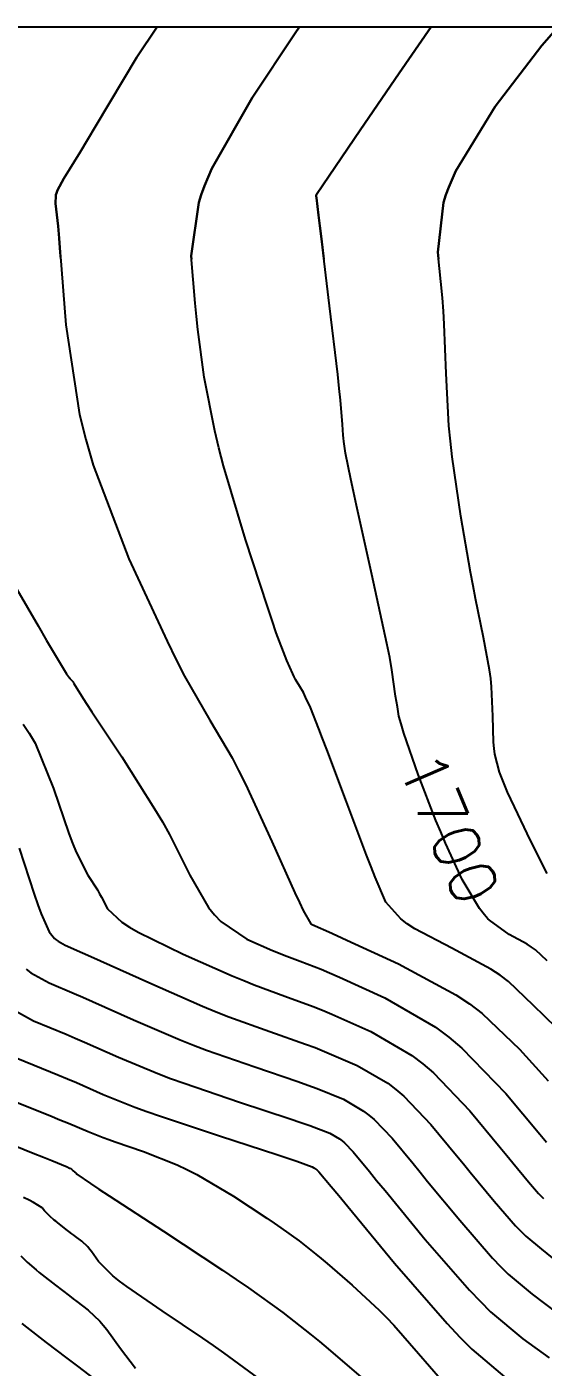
# Model space of a CAD drawing. Header units: metres. Extents: x 837117 to 838477, y 1189012 to 1191015.
# Drawn here: x 837956.1 to 837998.7, y 1190903.3 to 1191013.9 of the extents above; entities that cross this region are included whole.
import ezdxf

# ---------------------------------------------------------------- set-up
doc = ezdxf.new("R2010")
doc.units = ezdxf.units.M
doc.header["$LTSCALE"] = 0.3
doc.layers.add('COORD', color=7, linetype='Continuous', lineweight=20)
for name, color, linetype in [('COTAS 10', 1, 'Continuous'), ('COTAS INT', 252, 'Continuous'), ('MARCO IMP', 130, 'Continuous')]:
    doc.layers.add(name, color=color, linetype=linetype)
doc.styles.get("Standard").update_dxf_attribs({"font": 'simplex.shx'})

msp = doc.modelspace()

# ---------------------------------------------------------------- linework, layer by layer
at = {"layer": 'COORD'}
msp.add_lwpolyline([(837476.514, 1189013.872), (838476.514, 1189013.872), (838476.514, 1191013.872), (837476.514, 1191013.872)], close=True, dxfattribs=at)
at = {"layer": 'COTAS 10'}
for points, elevation in [([(837999.012, 1190936.829), (837998.061, 1190937.734), (837997.735, 1190937.973), (837997.381, 1190938.207), (837995.877, 1190939.012), (837994.26, 1190940.176), (837994.136, 1190940.311), (837993.836, 1190940.636), (837993.421, 1190941.156), (837992.005, 1190943.533), (837990.628, 1190946.543), (837990.237, 1190947.463), (837989.842, 1190948.421), (837988.38, 1190952.191), (837987.186, 1190955.625), (837986.96, 1190956.371), (837986.779, 1190957.027), (837986.652, 1190957.774), (837986.5, 1190958.658), (837986.211, 1190960.838), (837986.024, 1190961.84), (837985.79, 1190963.015), (837984.558, 1190968.701), (837983.289, 1190974.381), (837983.032, 1190975.552), (837982.816, 1190976.549), (837982.376, 1190978.701), (837982.234, 1190979.681), (837982.205, 1190979.94), (837982.181, 1190980.192), (837982.135, 1190981.057), (837981.96, 1190983.064), (837981.855, 1190984.037), (837981.726, 1190985.19), (837981.057, 1190990.861), (837980.387, 1190996.396), (837980.258, 1190997.464), (837980.153, 1190998.33), (837979.975, 1190999.779), (837979.959, 1190999.891), (837979.956, 1190999.914), (837979.953, 1190999.933), (837979.948, 1190999.975), (837979.952, 1190999.997), (837979.953, 1191000), (837979.954, 1191000.004), (837979.957, 1191000.011), (837979.973, 1191000.04), (837981.032, 1191001.592), (837983.591, 1191005.344), (837986.793, 1191010.04), (837989.44, 1191013.872), (837986.793, 1191010.04), (837983.591, 1191005.344), (837981.032, 1191001.592), (837979.973, 1191000.04), (837979.957, 1191000.011), (837979.954, 1191000.004), (837979.953, 1191000), (837979.952, 1190999.997), (837979.948, 1190999.975), (837979.953, 1190999.933), (837979.956, 1190999.914), (837979.959, 1190999.891), (837979.975, 1190999.779), (837980.153, 1190998.33), (837980.258, 1190997.464), (837980.387, 1190996.396), (837980.593, 1190994.695)], 1700), ([(837955.432, 1190946.14), (837956.675, 1190942.324), (837956.977, 1190941.455), (837957.243, 1190940.723), (837957.902, 1190939.22), (837958.361, 1190938.681), (837958.501, 1190938.557), (837958.647, 1190938.445), (837959.22, 1190938.128), (837960.651, 1190937.505), (837961.337, 1190937.199), (837962.148, 1190936.834), (837966.126, 1190935.035), (837970.579, 1190933.09), (837971.69, 1190932.635), (837972.747, 1190932.215), (837976.126, 1190930.998), (837979.078, 1190929.972), (837979.866, 1190929.673), (837980.641, 1190929.368), (837983.337, 1190928.209), (837985.862, 1190926.731), (837986.529, 1190926.224), (837987.183, 1190925.674), (837989.43, 1190923.337), (837991.543, 1190920.778), (837992.112, 1190920.088), (837992.673, 1190919.407), (837994.643, 1190917.015), (837996.413, 1190914.983), (837996.849, 1190914.529), (837997.26, 1190914.122), (837998.55, 1190913.042), (838000, 1190911.868)], 1690), ([(837952.245, 1190922.723), (837956.58, 1190920.984), (837957.43, 1190920.642), (837958.128, 1190920.361), (837959.384, 1190919.847), (837959.601, 1190919.746), (837959.644, 1190919.725), (837959.679, 1190919.706), (837959.745, 1190919.664), (837959.765, 1190919.64), (837959.772, 1190919.633), (837959.778, 1190919.626), (837959.806, 1190919.599), (837959.842, 1190919.568), (837959.854, 1190919.558), (837959.867, 1190919.548), (837959.922, 1190919.505), (837959.98, 1190919.461), (837959.995, 1190919.45), (837960.009, 1190919.439), (837960.057, 1190919.402), (837960.104, 1190919.357), (837960.118, 1190919.341), (837960.133, 1190919.323), (837960.189, 1190919.244), (837961.321, 1190918.469), (837962.014, 1190918.011), (837962.871, 1190917.448), (837967.337, 1190914.539), (837972.219, 1190911.32), (837973.34, 1190910.563), (837974.359, 1190909.864), (837977.204, 1190907.821), (837979.527, 1190905.992), (837980.218, 1190905.428), (837980.929, 1190904.84), (837983.668, 1190902.504)], 1680)]:
    msp.add_lwpolyline(points, dxfattribs=dict(at, elevation=elevation))
at = {"layer": 'COTAS INT'}
for points, elevation in [([(837958.874, 1190994.695), (837958.83, 1190995.261), (837958.73, 1190996.447), (837958.642, 1190997.43), (837958.43, 1190999.298), (837958.458, 1190999.948), (837958.473, 1191000), (837958.522, 1191000.164), (837958.611, 1191000.395), (837959.132, 1191001.359), (837960.468, 1191003.539), (837961.069, 1191004.538), (837961.772, 1191005.708), (837965.146, 1191011.359), (837966.812, 1191013.872), (837965.146, 1191011.359), (837961.772, 1191005.708), (837961.069, 1191004.538), (837960.468, 1191003.539), (837959.132, 1191001.359), (837958.611, 1191000.395), (837958.522, 1191000.164), (837958.473, 1191000), (837958.458, 1190999.948), (837958.43, 1190999.298), (837958.642, 1190997.43), (837958.73, 1190996.447), (837958.83, 1190995.261), (837959.298, 1190989.298), (837960.427, 1190981.908), (837960.944, 1190979.824), (837961.55, 1190977.724), (837964.478, 1190970), (837967.637, 1190963.194), (837968.388, 1190961.671), (837969.086, 1190960.306), (837971.163, 1190956.685), (837973.003, 1190953.572), (837973.552, 1190952.528), (837974.118, 1190951.404), (837976.304, 1190946.685), (837978.193, 1190942.456), (837978.57, 1190941.642), (837978.886, 1190940.981), (837979.5, 1190939.881), (837979.683, 1190939.8), (837979.726, 1190939.782), (837979.766, 1190939.766), (837979.881, 1190939.724), (837980.99, 1190939.224), (837981.656, 1190938.92), (837982.478, 1190938.543), (837986.742, 1190936.585), (837991.488, 1190934.028), (837992.614, 1190933.274), (837993.657, 1190932.5), (837996.742, 1190929.54), (837999.092, 1190926.925)], 1696), ([(837999.779, 1190931.317), (837997.877, 1190933.185), (837995.833, 1190935.129), (837995.131, 1190935.643), (837994.371, 1190936.146), (837991.139, 1190937.877), (837988.106, 1190939.472), (837987.472, 1190939.889), (837986.927, 1190940.296), (837985.703, 1190941.678), (837984.813, 1190943.745), (837984.478, 1190944.584), (837984.106, 1190945.537), (837982.442, 1190949.943), (837980.823, 1190954.276), (837980.478, 1190955.185), (837980.179, 1190955.966), (837979.471, 1190957.736), (837979.083, 1190958.576), (837978.986, 1190958.772), (837978.892, 1190958.953), (837978.589, 1190959.471), (837978.257, 1190960.049), (837978.146, 1190960.267), (837978.026, 1190960.51), (837977.522, 1190961.597), (837976.659, 1190963.891), (837976.313, 1190964.895), (837975.921, 1190966.059), (837974.118, 1190971.597), (837972.313, 1190977.654), (837971.919, 1190979.146), (837971.572, 1190980.558), (837970.702, 1190984.988), (837970.193, 1190988.897), (837970.073, 1190989.981), (837969.963, 1190991.066), (837969.642, 1190994.988), (837970.252, 1190999.372), (837970.469, 1191000), (837970.728, 1191000.749), (837971.338, 1191002.196), (837974.654, 1191008.008), (837978.229, 1191013.357), (837978.574, 1191013.872), (837978.229, 1191013.357), (837974.654, 1191008.008), (837971.338, 1191002.196), (837970.728, 1191000.749), (837970.469, 1191000), (837970.252, 1190999.372), (837969.642, 1190994.988), (837969.666, 1190994.695)], 1698), ([(837999.014, 1190944.024), (837997.636, 1190946.762), (837996.311, 1190949.536), (837996.017, 1190950.175), (837995.756, 1190950.757), (837995.079, 1190952.389), (837994.708, 1190953.866), (837994.641, 1190954.35), (837994.588, 1190954.866), (837994.524, 1190957.002), (837994.43, 1190959.428), (837994.359, 1190960.127), (837994.268, 1190960.838), (837993.777, 1190963.506), (837993.11, 1190966.711), (837992.908, 1190967.76), (837992.699, 1190968.879), (837991.881, 1190973.506), (837991.169, 1190978.407), (837991.027, 1190979.698), (837990.907, 1190980.961), (837990.673, 1190985.285), (837990.521, 1190989.337), (837990.454, 1190990.428), (837990.376, 1190991.506), (837990.001, 1190995.285), (837990.452, 1190999.376), (837990.669, 1191000), (837990.895, 1191000.649), (837991.475, 1191001.984), (837994.716, 1191007.311), (837998.586, 1191012.329), (837999.563, 1191013.467)], 1702), ([(837999.563, 1191013.467), (837998.586, 1191012.329), (837994.716, 1191007.311), (837991.475, 1191001.984), (837990.895, 1191000.649), (837990.669, 1191000), (837990.452, 1190999.376), (837990.001, 1190995.285), (837990.06, 1190994.695)], 1702), ([(837953.45, 1190970.507), (837956.991, 1190964.451), (837957.69, 1190963.261), (837958.267, 1190962.282), (837959.338, 1190960.507), (837959.575, 1190960.179), (837959.626, 1190960.112), (837959.672, 1190960.056), (837959.787, 1190959.942), (837959.856, 1190959.876), (837959.874, 1190959.851), (837959.89, 1190959.823), (837959.942, 1190959.698), (837960.576, 1190958.683), (837960.96, 1190958.094), (837961.435, 1190957.373), (837963.9, 1190953.656), (837966.618, 1190949.369), (837967.252, 1190948.289), (837967.835, 1190947.254), (837969.511, 1190943.9), (837971.052, 1190941.233), (837971.549, 1190940.632), (837972.077, 1190940.091), (837974.241, 1190938.63), (837976.352, 1190937.698), (837976.847, 1190937.491), (837977.304, 1190937.305), (837978.63, 1190936.815), (837980.352, 1190936.14), (837981.059, 1190935.838), (837981.866, 1190935.485), (837985.607, 1190933.793), (837989.812, 1190931.353), (837990.911, 1190930.529), (837991.981, 1190929.641), (837995.607, 1190925.896), (837998.405, 1190922.532), (837998.952, 1190921.885)], 1694), ([(837955.751, 1190956.341), (837956.261, 1190955.603), (837956.744, 1190954.777), (837958.271, 1190951.058), (837959.531, 1190947.348), (837959.846, 1190946.527), (837960.147, 1190945.796), (837961.114, 1190943.902), (837961.891, 1190942.677), (837962.072, 1190942.368), (837962.239, 1190942.073), (837962.717, 1190941.114), (837963.911, 1190940.01), (837964.528, 1190939.623), (837965.269, 1190939.2), (837968.981, 1190937.378), (837973.02, 1190935.596), (837973.968, 1190935.199), (837974.841, 1190934.844), (837977.378, 1190933.907), (837979.715, 1190933.056), (837980.463, 1190932.755), (837981.253, 1190932.426), (837984.472, 1190931.001), (837987.855, 1190929.02), (837988.75, 1190928.34), (837989.626, 1190927.604), (837992.638, 1190924.472), (837995.141, 1190921.441), (837995.697, 1190920.768), (837996.192, 1190920.167), (837997.485, 1190918.598), (837998.316, 1190917.645), (837998.52, 1190917.431), (837998.714, 1190917.24)], 1692), ([(837956.002, 1190936.153), (837956.391, 1190935.852), (837957.921, 1190935.009), (837959.978, 1190934.145), (837960.699, 1190933.831), (837961.486, 1190933.485), (837964.875, 1190931.963), (837968.731, 1190930.314), (837969.812, 1190929.888), (837970.899, 1190929.474), (837974.875, 1190928.089), (837978.44, 1190926.889), (837979.269, 1190926.591), (837980.029, 1190926.309), (837982.202, 1190925.417), (837983.868, 1190924.441), (837984.308, 1190924.107), (837984.74, 1190923.744), (837986.223, 1190922.202), (837987.945, 1190920.115), (837988.527, 1190919.408), (837989.155, 1190918.646), (837991.802, 1190915.431), (837994.51, 1190912.322), (837995.177, 1190911.627), (837995.807, 1190911.003), (837997.781, 1190909.351), (837999.826, 1190907.798)], 1688), ([(837954.135, 1190933.26), (837956.621, 1190931.89), (837959.305, 1190930.785), (837960.061, 1190930.464), (837960.823, 1190930.135), (837963.623, 1190928.892), (837966.883, 1190927.539), (837967.935, 1190927.141), (837969.052, 1190926.734), (837973.623, 1190925.181), (837977.803, 1190923.805), (837978.673, 1190923.509), (837979.417, 1190923.25), (837981.067, 1190922.625), (837981.874, 1190922.152), (837982.088, 1190921.99), (837982.297, 1190921.814), (837983.015, 1190921.067), (837984.347, 1190919.452), (837984.942, 1190918.729), (837985.636, 1190917.886), (837988.96, 1190913.848), (837992.608, 1190909.661), (837993.505, 1190908.724), (837994.354, 1190907.885), (837997.012, 1190905.66), (837999.193, 1190904.1)], 1686), ([(837955.322, 1190928.77), (837958.632, 1190927.425), (837959.423, 1190927.096), (837960.161, 1190926.786), (837962.372, 1190925.82), (837964.988, 1190924.778), (837965.981, 1190924.42), (837967.09, 1190924.031), (837972.065, 1190922.372), (837976.711, 1190920.856), (837977.612, 1190920.556), (837978.347, 1190920.309), (837979.612, 1190919.854), (837979.766, 1190919.752), (837979.801, 1190919.728), (837979.833, 1190919.707), (837979.919, 1190919.645), (837979.995, 1190919.584), (837980.021, 1190919.563), (837980.049, 1190919.539), (837980.166, 1190919.439), (837981.202, 1190918.216), (837981.809, 1190917.485), (837982.556, 1190916.584), (837986.409, 1190911.911), (837990.754, 1190906.909), (837991.81, 1190905.799), (837992.803, 1190904.809), (837995.861, 1190902.229)], 1684), ([(837954.022, 1190925.651), (837957.959, 1190924.065), (837958.786, 1190923.729), (837959.498, 1190923.436), (837961.12, 1190922.749), (837962.356, 1190922.257), (837962.825, 1190922.087), (837963.349, 1190921.904), (837965.698, 1190921.12), (837968.487, 1190920.018), (837969.287, 1190919.633), (837970.1, 1190919.214), (837973.139, 1190917.413), (837975.869, 1190915.617), (837976.487, 1190915.2), (837977.045, 1190914.819), (837978.561, 1190913.733), (837979.917, 1190912.653), (837980.373, 1190912.275), (837980.864, 1190911.863), (837982.93, 1190910.09), (837985.165, 1190908.011), (837985.763, 1190907.406), (837986.352, 1190906.789), (837988.404, 1190904.451), (837990.222, 1190902.357)], 1682), ([(837975.229, 1190902.379), (837972.32, 1190904.515), (837971.465, 1190905.117), (837970.588, 1190905.725), (837967.242, 1190907.958), (837964.315, 1190909.962), (837963.703, 1190910.426), (837963.176, 1190910.849), (837961.991, 1190912.047), (837961.397, 1190912.873), (837961.243, 1190913.062), (837961.094, 1190913.233), (837960.596, 1190913.707), (837960.095, 1190914.093), (837959.944, 1190914.209), (837959.788, 1190914.328), (837959.179, 1190914.791), (837958.6, 1190915.239), (837958.463, 1190915.35), (837958.335, 1190915.455), (837957.956, 1190915.784), (837957.668, 1190916.066), (837957.597, 1190916.141), (837957.53, 1190916.214), (837957.321, 1190916.468), (837956.626, 1190916.911), (837956.254, 1190917.104), (837955.802, 1190917.327)], 1678), ([(837955.557, 1190912.506), (837956.107, 1190911.969), (837956.829, 1190911.341), (837957.072, 1190911.141), (837957.334, 1190910.931), (837958.436, 1190910.076), (837959.595, 1190909.195), (837959.893, 1190908.968), (837960.181, 1190908.748), (837961.136, 1190908.013), (837962.085, 1190907.109), (837962.368, 1190906.783), (837962.661, 1190906.423), (837963.793, 1190904.85), (837965.031, 1190903.23)], 1676), ([(837961.676, 1190902.318), (837960.267, 1190903.403), (837959.842, 1190903.727), (837959.403, 1190904.063), (837957.693, 1190905.362), (837956.067, 1190906.622), (837955.681, 1190906.933)], 1674)]:
    msp.add_lwpolyline(points, dxfattribs=dict(at, elevation=elevation))
at = {"layer": 'MARCO IMP'}
msp.add_lwpolyline([(837116.514, 1189053.872), (837116.514, 1191013.872), (838476.514, 1191013.872), (838476.514, 1189053.872), (837116.514, 1189053.872)], dxfattribs=at)

# ---------------------------------------------------------------- texts
at = {"layer": 'COTAS 10', "insert": (837986.615, 1190953.037, 1700), "char_height": 3.8, "attachment_point": 7, "rotation": 293.20437}
msp.add_mtext('1700', dxfattribs=at)

doc.saveas('drawing.dxf')
